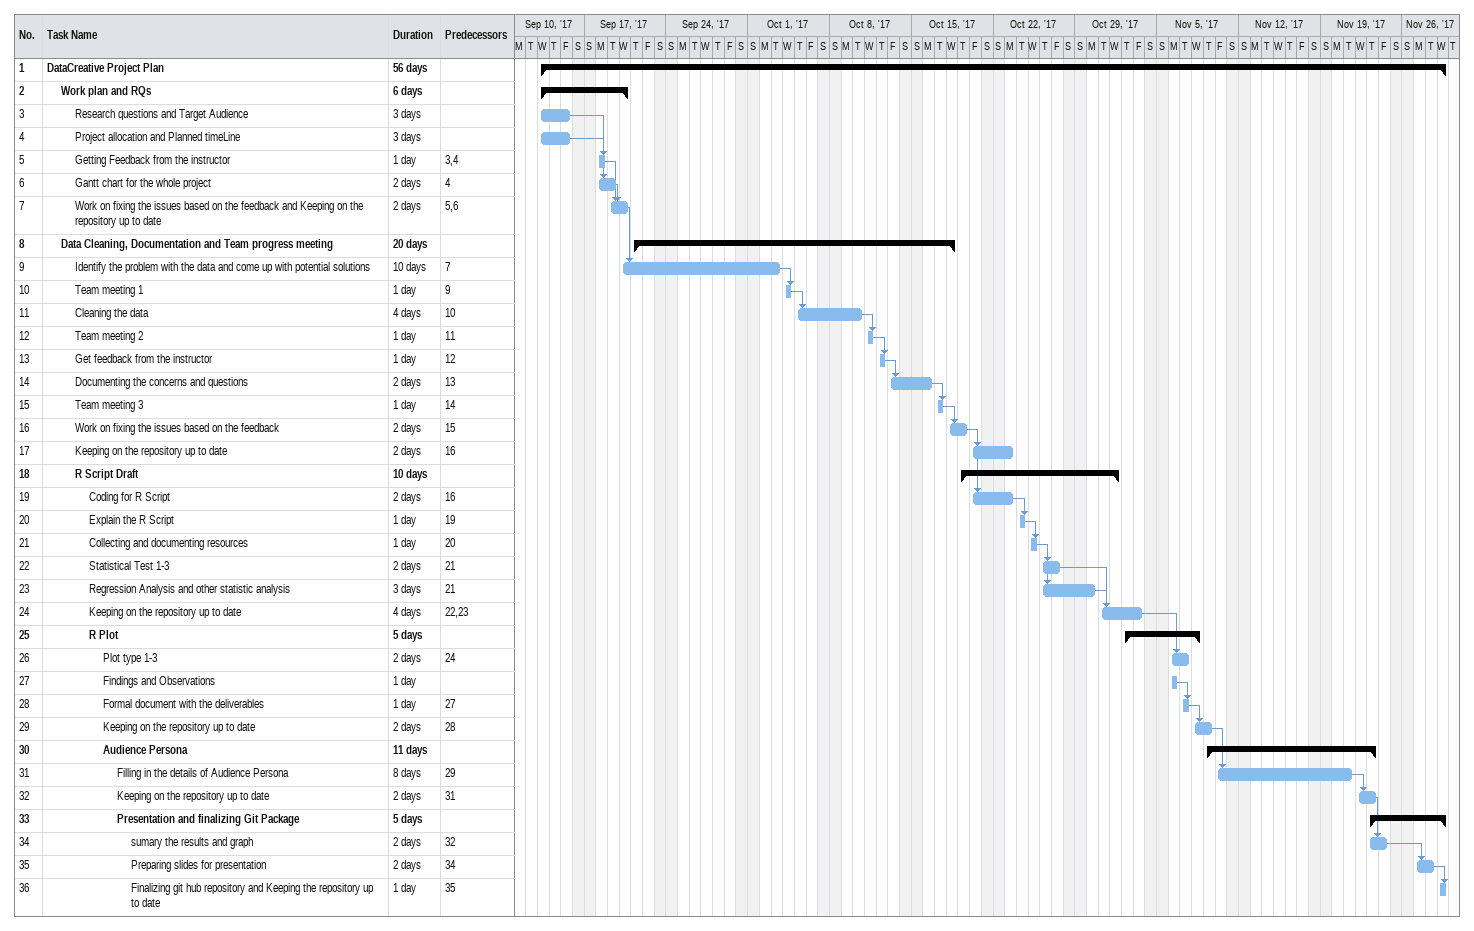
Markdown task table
| ID | Level | Task | Duration | Start | Finish | Predecessors |
|---|---|---|---|---|---|---|
| 1 | 1 | **DataCreative Project Plan** | 56d | 2017-09-13 | 2017-11-29 |  |
| 2 | 2 | **Work plan and RQs** | 6d | 2017-09-13 | 2017-09-20 |  |
| 3 | 3 | Research questions and Target Audience | 3d | 2017-09-13 | 2017-09-15 |  |
| 4 | 3 | Project allocation and Planned timeLine | 3d | 2017-09-13 | 2017-09-15 |  |
| 5 | 3 | Getting Feedback from the instructor | 1d | 2017-09-18 | 2017-09-18 | 3, 4 |
| 6 | 3 | Gantt chart for the whole project | 2d | 2017-09-18 | 2017-09-19 | 4 |
| 7 | 3 | Work on fixing the issues based on the feedback and Keeping on the repository up to date | 2d | 2017-09-19 | 2017-09-20 | 5, 6 |
| 8 | 2 | **Data Cleaning, Documentation and Team progress meeting** | 20d | 2017-09-21 | 2017-10-18 |  |
| 9 | 3 | Identify the problem with the data and come up with potential solutions | 10d | 2017-09-20 | 2017-10-03 | 7 |
| 10 | 3 | Team meeting 1 | 1d | 2017-10-04 | 2017-10-04 | 9 |
| 11 | 3 | Cleaning the data | 4d | 2017-10-05 | 2017-10-10 | 10 |
| 12 | 3 | Team meeting 2 | 1d | 2017-10-11 | 2017-10-11 | 11 |
| 13 | 3 | Get feedback from the instructor | 1d | 2017-10-12 | 2017-10-12 | 12 |
| 14 | 3 | Documenting the concerns and questions | 2d | 2017-10-13 | 2017-10-16 | 13 |
| 15 | 3 | Team meeting 3 | 1d | 2017-10-17 | 2017-10-17 | 14 |
| 16 | 3 | Work on fixing the issues based on the feedback | 2d | 2017-10-18 | 2017-10-19 | 15 |
| 17 | 3 | Keeping on the repository up to date | 2d | 2017-10-20 | 2017-10-23 | 16 |
| 18 | 3 | **R Script Draft** | 10d | 2017-10-19 | 2017-11-01 |  |
| 19 | 4 | Coding for R Script | 2d | 2017-10-20 | 2017-10-23 | 16 |
| 20 | 4 | Explain the R Script | 1d | 2017-10-24 | 2017-10-24 | 19 |
| 21 | 4 | Collecting and documenting resources | 1d | 2017-10-25 | 2017-10-25 | 20 |
| 22 | 4 | Statistical Test 1-3 | 2d | 2017-10-26 | 2017-10-27 | 21 |
| 23 | 4 | Regression Analysis and other statistic analysis | 3d | 2017-10-26 | 2017-10-30 | 21 |
| 24 | 4 | Keeping on the repository up to date | 4d | 2017-10-31 | 2017-11-03 | 22, 23 |
| 25 | 4 | **R Plot** | 5d | 2017-11-02 | 2017-11-08 |  |
| 26 | 5 | Plot type 1-3 | 2d | 2017-11-06 | 2017-11-07 | 24 |
| 27 | 5 | Findings and Observations | 1d | 2017-11-06 | 2017-11-06 |  |
| 28 | 5 | Formal document with the deliverables | 1d | 2017-11-07 | 2017-11-07 | 27 |
| 29 | 5 | Keeping on the repository up to date | 2d | 2017-11-08 | 2017-11-09 | 28 |
| 30 | 5 | **Audience Persona** | 11d | 2017-11-09 | 2017-11-23 |  |
| 31 | 6 | Filling in the details of Audience Persona | 8d | 2017-11-10 | 2017-11-21 | 29 |
| 32 | 6 | Keeping on the repository up to date | 2d | 2017-11-22 | 2017-11-23 | 31 |
| 33 | 6 | **Presentation and finalizing Git Package** | 5d | 2017-11-23 | 2017-11-29 |  |
| 34 | 7 | sumary the results and graph | 2d | 2017-11-23 | 2017-11-24 | 32 |
| 35 | 7 | Preparing slides for presentation | 2d | 2017-11-27 | 2017-11-28 | 34 |
| 36 | 7 | Finalizing git hub repository and Keeping the repository up to date | 1d | 2017-11-29 | 2017-11-29 | 35 |
